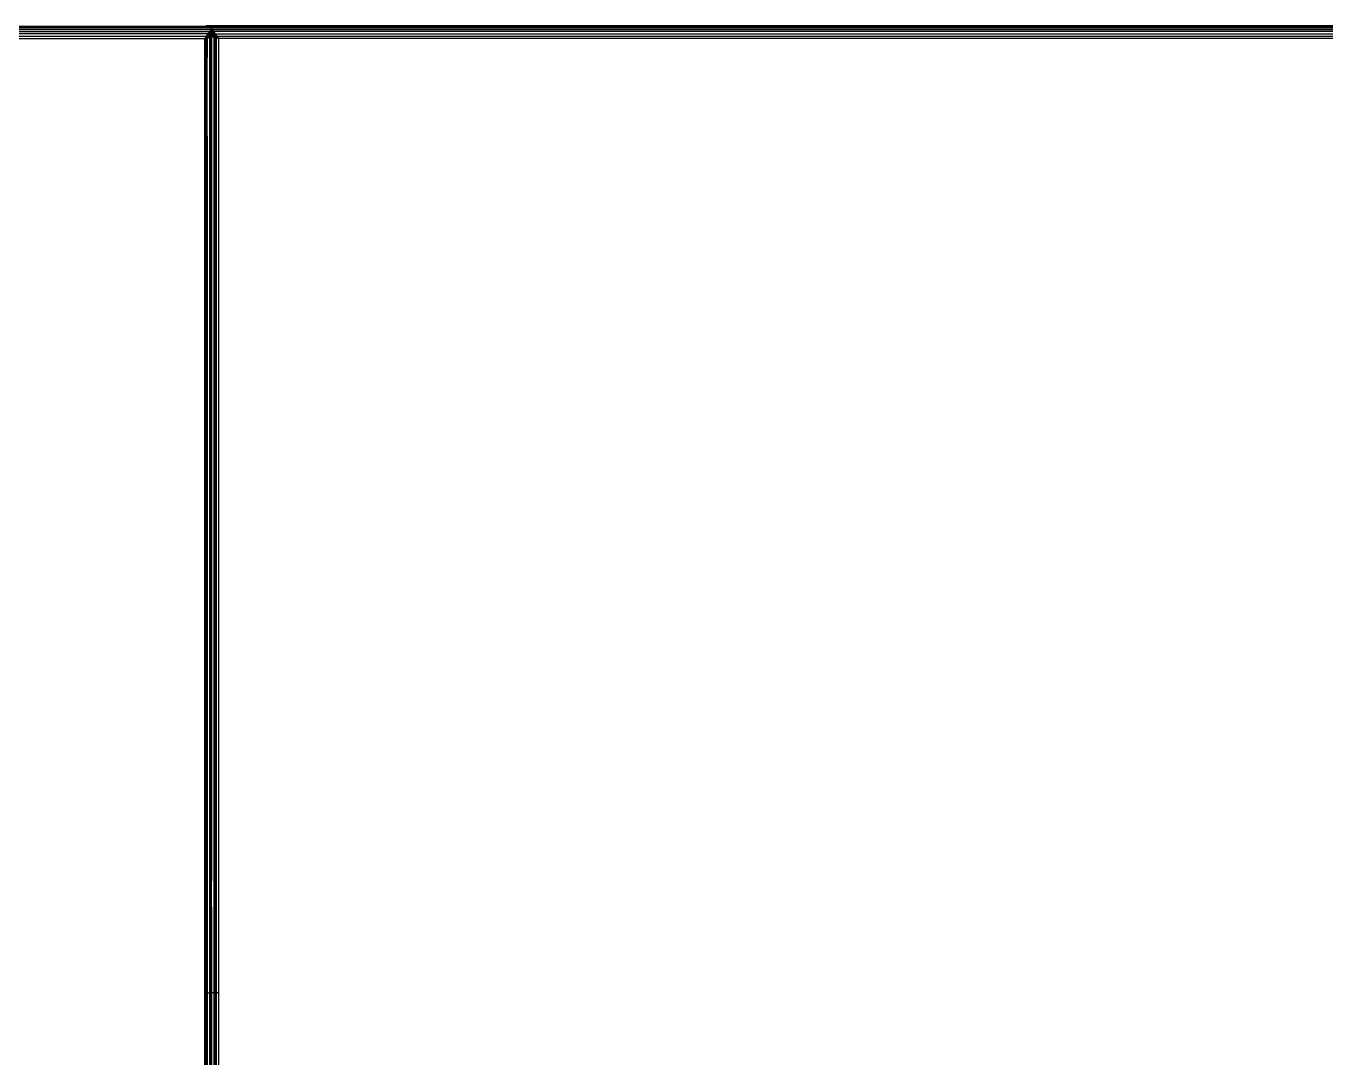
# Model space of a CAD drawing. Header units: inches. Extents: x 13 to 4610, y 7 to 3258.
# Drawn here: x 1132.3 to 1542.5, y 1116.8 to 1442.2 of the extents above; entities that cross this region are included whole.
import ezdxf

# ---------------------------------------------------------------- set-up
doc = ezdxf.new("R2010")
doc.units = ezdxf.units.IN
doc.header["$MEASUREMENT"] = 0

msp = doc.modelspace()

# ---------------------------------------------------------------- linework, layer by layer
for p, q in [((1190.22, 1440.36), (696.97, 1440.36)), ((1190.67, 1441.46), (697.01, 1441.46)), ((1190.72, 1440.97), (697.01, 1440.97)), ((1190.11, 1441.84), (697.03, 1441.83)), ((1189.6, 1442.07), (697.04, 1442.06)), ((980.52, 1442.14), (1189.12, 1442.15)), ((1189.12, 1442.15), (1189.12, 1442.19)), ((1189.45, 1442.14), (1189.12, 1442.19)), ((1684.78, 1442.19), (1189.12, 1442.19)), ((1189.45, 1442.14), (1189.12, 1442.15)), ((1189.62, 1442.11), (1189.45, 1442.14)), ((1189.6, 1442.07), (1189.62, 1442.11)), ((1189.62, 1442.06), (1189.6, 1442.07)), ((1189.62, 1442.11), (1189.62, 1442.06)), ((1684.8, 1442.11), (1189.62, 1442.11)), ((1189.73, 1442.06), (1189.62, 1442.11)), ((1189.73, 1442.06), (1189.62, 1442.06)), ((1190.22, 1440.36), (1189.72, 1439.67)), ((1190.12, 1441.88), (1189.73, 1442.06)), ((1190.11, 1441.84), (1190.12, 1441.88)), ((1190.13, 1441.83), (1190.11, 1441.84)), ((1190.12, 1441.88), (1190.13, 1441.83)), ((1190.12, 1441.88), (1684.81, 1441.88)), ((1190.19, 1441.83), (1190.12, 1441.88)), ((1190.19, 1441.83), (1190.13, 1441.83)), ((1190.62, 1441.51), (1190.19, 1441.83)), ((1190.72, 1440.97), (1190.22, 1440.36)), ((1190.38, 1439.81), (1190.42, 1439.93)), ((1190.42, 1439.93), (1190.43, 1439.99)), ((1190.42, 1439.93), (1190.62, 1439.85)), ((1190.43, 1439.99), (1190.45, 1440.04)), ((1190.43, 1439.99), (1190.59, 1439.99)), ((1190.45, 1440.04), (1190.46, 1440.09)), ((1190.57, 1440.04), (1190.45, 1440.04)), ((1190.59, 1439.99), (1190.45, 1440.04)), ((1190.46, 1440.09), (1190.48, 1440.15)), ((1190.56, 1440.09), (1190.46, 1440.09)), ((1190.48, 1440.15), (1190.49, 1440.19)), ((1190.48, 1440.15), (1190.55, 1440.15)), ((1190.49, 1440.19), (1190.52, 1440.27)), ((1190.49, 1440.19), (1190.54, 1440.19)), ((1190.52, 1440.27), (1190.72, 1440.97)), ((1190.52, 1440.27), (1190.54, 1440.19)), ((1190.54, 1440.19), (1190.76, 1440.19)), ((1190.54, 1440.19), (1190.55, 1440.15)), ((1190.55, 1440.15), (1190.75, 1440.15)), ((1190.55, 1440.15), (1190.56, 1440.09)), ((1190.72, 1440.09), (1190.56, 1440.09)), ((1190.56, 1440.09), (1190.57, 1440.04)), ((1190.57, 1440.04), (1190.59, 1439.99)), ((1190.72, 1440.04), (1190.57, 1440.04)), ((1190.59, 1439.99), (1190.62, 1439.85)), ((1190.68, 1439.99), (1190.59, 1439.99)), ((1684.81, 1441.51), (1190.62, 1441.51)), ((1190.67, 1441.46), (1190.62, 1441.51)), ((1190.62, 1439.85), (1190.68, 1439.99)), ((1190.62, 1439.85), (1190.69, 1439.85)), ((1190.62, 1439.85), (1190.68, 1439.8)), ((1190.95, 1441.19), (1190.67, 1441.46)), ((1190.68, 1439.99), (1190.72, 1440.04)), ((1190.72, 1439.97), (1190.68, 1439.99)), ((1190.69, 1439.85), (1190.68, 1439.8)), ((1190.72, 1439.97), (1190.69, 1439.85)), ((1190.69, 1439.85), (1190.72, 1439.85)), ((1190.95, 1441.19), (1190.72, 1440.97)), ((1191.1, 1440.97), (1190.72, 1440.97)), ((1190.72, 1440.97), (1190.91, 1440.53)), ((1190.72, 1440.09), (1190.75, 1440.15)), ((1190.72, 1440.04), (1190.72, 1440.09)), ((1191.09, 1440.09), (1190.72, 1440.09)), ((1191.12, 1440.03), (1190.72, 1440.04)), ((1190.72, 1440.04), (1190.72, 1439.97)), ((1190.72, 1439.97), (1191.12, 1439.99)), ((1191.04, 1439.88), (1190.72, 1439.97)), ((1190.72, 1439.97), (1190.72, 1439.85)), ((1190.91, 1439.85), (1190.72, 1439.8)), ((1190.72, 1439.85), (1190.91, 1439.85)), ((1190.72, 1439.85), (1190.72, 1439.8)), ((1190.75, 1440.15), (1190.76, 1440.19)), ((1190.75, 1440.15), (1191.07, 1440.15)), ((1190.76, 1440.19), (1190.91, 1440.53)), ((1190.76, 1440.19), (1191.05, 1440.19)), ((1190.91, 1440.53), (1191.1, 1440.97)), ((1190.91, 1440.53), (1191.05, 1440.19)), ((1191.04, 1439.88), (1190.91, 1439.85)), ((1190.91, 1439.85), (1191.12, 1439.85)), ((1191.12, 1441.02), (1190.95, 1441.19)), ((1191.12, 1439.9), (1191.04, 1439.88)), ((1191.12, 1439.85), (1191.04, 1439.88)), ((1191.05, 1440.19), (1191.32, 1440.19)), ((1191.05, 1440.19), (1191.07, 1440.15)), ((1191.07, 1440.15), (1191.31, 1440.15)), ((1191.07, 1440.15), (1191.09, 1440.09)), ((1191.12, 1440.09), (1191.09, 1440.09)), ((1191.1, 1440.97), (1191.12, 1441.02)), ((1191.16, 1440.97), (1191.1, 1440.97)), ((1684.85, 1441.02), (1191.12, 1441.02)), ((1191.16, 1440.97), (1191.12, 1441.02)), ((1191.12, 1441.02), (1191.34, 1440.27)), ((1191.12, 1440.03), (1191.12, 1440.09)), ((1191.12, 1440.09), (1191.29, 1440.09)), ((1191.28, 1440.04), (1191.12, 1440.03)), ((1191.12, 1439.99), (1191.12, 1440.03)), ((1191.12, 1439.9), (1191.12, 1439.99)), ((1191.12, 1439.99), (1191.15, 1439.91)), ((1191.12, 1439.99), (1191.27, 1439.99)), ((1191.15, 1439.91), (1191.12, 1439.9)), ((1191.16, 1439.85), (1191.12, 1439.9)), ((1191.12, 1439.85), (1191.12, 1439.9)), ((1191.12, 1439.85), (1191.16, 1439.85)), ((1191.16, 1439.85), (1191.12, 1439.8)), ((1191.12, 1439.8), (1191.12, 1439.85)), ((1191.25, 1439.93), (1191.15, 1439.91)), ((1191.15, 1439.91), (1191.16, 1439.85)), ((1191.15, 1439.8), (1191.16, 1439.85)), ((1191.43, 1440.64), (1191.16, 1440.97)), ((1191.19, 1439.79), (1191.16, 1439.85)), ((1191.16, 1439.85), (1191.22, 1439.8)), ((1191.16, 1439.85), (1191.23, 1439.85)), ((1191.22, 1439.8), (1191.23, 1439.85)), ((1191.22, 1439.8), (1191.36, 1439.85)), ((1191.23, 1439.85), (1191.25, 1439.93)), ((1191.23, 1439.85), (1191.36, 1439.85)), ((1191.25, 1439.93), (1191.27, 1439.99)), ((1191.42, 1439.99), (1191.25, 1439.93)), ((1191.27, 1439.99), (1191.28, 1440.04)), ((1191.27, 1439.99), (1191.42, 1439.99)), ((1191.28, 1440.04), (1191.29, 1440.09)), ((1191.41, 1440.04), (1191.28, 1440.04)), ((1191.29, 1440.09), (1191.31, 1440.15)), ((1191.29, 1440.09), (1191.39, 1440.1)), ((1191.31, 1440.15), (1191.32, 1440.19)), ((1191.31, 1440.15), (1191.37, 1440.15)), ((1191.32, 1440.19), (1191.34, 1440.27)), ((1191.32, 1440.19), (1191.36, 1440.19)), ((1191.34, 1440.27), (1191.43, 1440.64)), ((1191.34, 1440.27), (1191.36, 1440.19)), ((1191.36, 1440.19), (1191.78, 1440.19)), ((1191.36, 1440.19), (1191.37, 1440.15)), ((1191.36, 1439.85), (1191.45, 1439.89)), ((1191.36, 1439.85), (1191.46, 1439.85)), ((1191.37, 1440.15), (1191.81, 1440.15)), ((1191.37, 1440.15), (1191.39, 1440.1)), ((1191.39, 1440.1), (1191.85, 1440.1)), ((1191.39, 1440.1), (1191.41, 1440.04)), ((1191.72, 1440.04), (1191.41, 1440.04)), ((1191.41, 1440.04), (1191.42, 1439.99)), ((1191.42, 1439.99), (1191.49, 1439.99)), ((1191.42, 1439.99), (1191.45, 1439.89)), ((1191.62, 1440.41), (1191.43, 1440.64)), ((1191.45, 1439.89), (1191.72, 1439.99)), ((1191.45, 1439.89), (1191.46, 1439.85)), ((1191.46, 1439.85), (1192.02, 1439.85)), ((1191.46, 1439.85), (1191.47, 1439.8)), ((1191.72, 1440.04), (1191.49, 1439.99)), ((1191.49, 1439.99), (1191.72, 1439.99)), ((1684.87, 1440.41), (1191.62, 1440.41)), ((1191.78, 1440.19), (1191.62, 1440.41)), ((1191.81, 1440.01), (1191.72, 1440.04)), ((1191.72, 1439.99), (1191.81, 1440.01)), ((1191.93, 1439.98), (1191.72, 1439.99)), ((1191.81, 1440.15), (1191.78, 1440.19)), ((1191.85, 1440.1), (1191.81, 1440.15)), ((1191.81, 1440.01), (1191.89, 1440.04)), ((1191.81, 1440.01), (1191.93, 1439.98)), ((1191.89, 1440.04), (1191.85, 1440.1)), ((1191.93, 1439.98), (1191.89, 1440.04)), ((1192.02, 1439.85), (1191.93, 1439.98)), ((1192.06, 1439.8), (1192.02, 1439.85)), ((1188.72, 1438.14), (696.92, 1438.14)), ((1189.22, 1438.92), (696.94, 1438.92)), ((1189.72, 1439.67), (696.95, 1439.67)), ((1188.72, 1438.14), (1188.97, 1438.53)), ((1188.72, 1438.14), (1189.12, 1438.45)), ((1188.72, 1438.14), (1189.11, 1438.38)), ((1188.72, 1438.14), (1189.12, 1438.26)), ((1188.72, 1438.14), (1189.12, 1438.14)), ((1188.72, 1432.14), (1188.72, 1438.14)), ((1188.97, 1438.53), (1189.12, 1438.76)), ((1189.12, 1438.53), (1188.97, 1438.53)), ((1189.12, 1438.45), (1189.11, 1438.38)), ((1189.2, 1438.43), (1189.11, 1438.38)), ((1189.11, 1438.38), (1189.2, 1438.38)), ((1189.11, 1438.38), (1189.12, 1438.26)), ((1189.12, 1438.76), (1189.2, 1438.88)), ((1189.12, 1438.76), (1189.12, 1438.53)), ((1189.2, 1438.51), (1189.12, 1438.53)), ((1189.12, 1438.53), (1189.12, 1438.45)), ((1189.12, 1438.45), (1189.2, 1438.51)), ((1189.12, 1438.26), (1189.2, 1438.28)), ((1189.12, 1438.26), (1189.12, 1438.19)), ((1189.12, 1438.19), (1189.2, 1438.19)), ((1189.12, 1438.19), (1189.12, 1438.14)), ((1189.12, 1438.14), (1189.2, 1438.14)), ((1189.12, 1438.14), (1189.12, 1438.09)), ((1189.12, 1438.09), (1189.2, 1438.09)), ((1189.12, 1438.09), (1189.12, 1432.14)), ((1189.22, 1438.92), (1189.2, 1438.88)), ((1189.2, 1438.88), (1189.38, 1438.9)), ((1189.2, 1438.88), (1189.22, 1438.53)), ((1189.42, 1438.57), (1189.2, 1438.43)), ((1189.2, 1438.51), (1189.22, 1438.53)), ((1189.2, 1438.51), (1189.2, 1438.43)), ((1189.2, 1438.38), (1189.42, 1438.44)), ((1189.2, 1438.43), (1189.2, 1438.38)), ((1189.2, 1438.38), (1189.42, 1438.38)), ((1189.2, 1438.28), (1189.42, 1438.38)), ((1189.2, 1438.38), (1189.2, 1438.28)), ((1189.2, 1438.28), (1189.2, 1438.19)), ((1189.2, 1438.19), (1189.2, 1438.14)), ((1189.2, 1438.14), (1189.2, 1438.09)), ((1189.2, 1438.09), (1189.2, 1432.14)), ((1189.42, 1439.22), (1189.22, 1438.92)), ((1189.22, 1438.53), (1189.38, 1438.9)), ((1189.22, 1438.53), (1189.42, 1438.68)), ((1189.38, 1438.9), (1189.42, 1438.99)), ((1189.44, 1439.25), (1189.42, 1439.22)), ((1189.42, 1438.99), (1189.54, 1439.25)), ((1189.42, 1439.22), (1189.42, 1438.99)), ((1189.42, 1438.68), (1189.72, 1438.9)), ((1189.42, 1438.68), (1189.42, 1438.57)), ((1189.49, 1438.61), (1189.42, 1438.57)), ((1189.42, 1438.57), (1189.42, 1438.44)), ((1189.42, 1438.44), (1189.49, 1438.45)), ((1189.42, 1438.38), (1189.5, 1438.38)), ((1189.42, 1438.38), (1189.42, 1438.19)), ((1189.42, 1438.19), (1189.5, 1438.19)), ((1189.42, 1438.19), (1189.42, 1438.14)), ((1189.42, 1438.14), (1189.5, 1438.14)), ((1189.42, 1438.14), (1189.42, 1438.09)), ((1189.42, 1438.09), (1189.5, 1438.09)), ((1189.42, 1438.09), (1189.42, 1432.14)), ((1189.61, 1439.5), (1189.44, 1439.25)), ((1189.44, 1439.25), (1189.54, 1439.25)), ((1189.79, 1438.82), (1189.49, 1438.61)), ((1189.49, 1438.61), (1189.79, 1438.65)), ((1189.49, 1438.61), (1189.49, 1438.45)), ((1189.79, 1438.61), (1189.49, 1438.61)), ((1189.49, 1438.45), (1189.79, 1438.52)), ((1189.5, 1438.38), (1190.25, 1438.61)), ((1189.5, 1438.38), (1189.5, 1438.19)), ((1189.5, 1438.19), (1189.5, 1438.14)), ((1189.5, 1438.14), (1189.5, 1438.09)), ((1189.5, 1438.09), (1189.5, 1432.14)), ((1189.54, 1439.25), (1189.64, 1439.48)), ((1189.64, 1439.55), (1189.61, 1439.5)), ((1189.61, 1439.5), (1189.64, 1439.48)), ((1189.64, 1439.55), (1189.67, 1439.55)), ((1189.64, 1439.48), (1189.64, 1439.55)), ((1189.72, 1439.67), (1189.67, 1439.55)), ((1189.72, 1439.67), (1190.15, 1439.31)), ((1189.72, 1438.9), (1189.79, 1438.95)), ((1189.72, 1438.9), (1189.79, 1438.9)), ((1189.79, 1438.95), (1190.15, 1439.2)), ((1189.79, 1439.13), (1189.79, 1438.95)), ((1189.96, 1438.95), (1189.79, 1438.95)), ((1189.79, 1438.95), (1189.79, 1438.9)), ((1189.79, 1438.9), (1189.9, 1438.9)), ((1189.79, 1438.9), (1189.79, 1438.82)), ((1189.83, 1438.85), (1189.79, 1438.82)), ((1189.79, 1438.82), (1189.79, 1438.65)), ((1189.79, 1438.65), (1189.83, 1438.67)), ((1189.79, 1438.61), (1189.79, 1438.52)), ((1189.83, 1438.61), (1189.79, 1438.61)), ((1189.79, 1438.52), (1189.83, 1438.53)), ((1189.9, 1438.9), (1189.83, 1438.85)), ((1189.83, 1438.85), (1190.13, 1438.89)), ((1189.83, 1438.85), (1189.83, 1438.67)), ((1189.83, 1438.85), (1190.13, 1438.85)), ((1189.83, 1438.67), (1190.13, 1438.72)), ((1189.83, 1438.61), (1189.83, 1438.53)), ((1190.25, 1438.61), (1189.83, 1438.61)), ((1189.83, 1438.53), (1190.25, 1438.61)), ((1189.96, 1438.95), (1189.9, 1438.9)), ((1189.9, 1438.9), (1190.13, 1438.89)), ((1189.93, 1439.31), (1190.15, 1439.2)), ((1190.13, 1439.09), (1189.96, 1438.95)), ((1190.13, 1438.95), (1189.96, 1438.95)), ((1190.04, 1439.33), (1190.15, 1439.31)), ((1190.22, 1439.17), (1190.13, 1439.09)), ((1190.13, 1439.09), (1190.29, 1439.11)), ((1190.13, 1438.95), (1190.13, 1439.09)), ((1190.13, 1438.89), (1190.13, 1438.95)), ((1190.29, 1438.95), (1190.13, 1438.95)), ((1190.13, 1438.89), (1190.29, 1438.91)), ((1190.13, 1438.72), (1190.13, 1438.85)), ((1190.13, 1438.85), (1190.29, 1438.85)), ((1190.13, 1438.72), (1190.29, 1438.72)), ((1190.15, 1439.31), (1190.22, 1439.25)), ((1190.15, 1439.31), (1190.23, 1439.29)), ((1190.15, 1439.2), (1190.22, 1439.25)), ((1190.15, 1439.2), (1190.22, 1439.17)), ((1190.25, 1439.36), (1190.22, 1439.37)), ((1190.22, 1439.25), (1190.23, 1439.29)), ((1190.22, 1439.25), (1190.27, 1439.28)), ((1190.33, 1439.27), (1190.22, 1439.17)), ((1190.22, 1439.17), (1190.29, 1439.14)), ((1190.23, 1439.29), (1190.25, 1439.36)), ((1190.23, 1439.29), (1190.27, 1439.28)), ((1190.25, 1439.36), (1190.31, 1439.55)), ((1190.36, 1439.33), (1190.25, 1439.36)), ((1190.25, 1438.61), (1190.29, 1438.63)), ((1190.25, 1438.61), (1190.25, 1438.19)), ((1190.25, 1438.19), (1190.29, 1438.19)), ((1190.25, 1438.19), (1190.25, 1438.14)), ((1190.25, 1438.14), (1190.29, 1438.14)), ((1190.25, 1438.14), (1190.25, 1438.09)), ((1190.25, 1438.09), (1190.29, 1438.09)), ((1190.25, 1438.09), (1190.25, 1432.14)), ((1190.27, 1439.28), (1190.36, 1439.33)), ((1190.27, 1439.28), (1190.33, 1439.27)), ((1190.29, 1439.14), (1190.35, 1439.11)), ((1190.29, 1439.11), (1190.29, 1439.14)), ((1190.29, 1438.95), (1190.29, 1439.11)), ((1190.29, 1439.11), (1190.35, 1439.11)), ((1190.29, 1438.91), (1190.29, 1438.95)), ((1190.38, 1438.95), (1190.29, 1438.95)), ((1190.29, 1438.91), (1190.38, 1438.93)), ((1190.29, 1438.85), (1190.29, 1438.91)), ((1190.29, 1438.75), (1190.29, 1438.85)), ((1190.29, 1438.85), (1190.38, 1438.85)), ((1190.29, 1438.75), (1190.38, 1438.76)), ((1190.29, 1438.72), (1190.29, 1438.75)), ((1190.29, 1438.63), (1190.38, 1438.66)), ((1190.29, 1438.19), (1190.29, 1438.63)), ((1190.29, 1438.19), (1190.38, 1438.19)), ((1190.29, 1438.14), (1190.29, 1438.19)), ((1190.29, 1438.14), (1190.38, 1438.14)), ((1190.29, 1438.09), (1190.29, 1438.14)), ((1190.29, 1438.09), (1190.38, 1438.09)), ((1190.29, 1432.14), (1190.29, 1438.09)), ((1190.31, 1439.55), (1190.32, 1439.6)), ((1190.31, 1439.55), (1190.57, 1439.56)), ((1190.32, 1439.6), (1190.34, 1439.65)), ((1190.57, 1439.6), (1190.32, 1439.6)), ((1190.36, 1439.33), (1190.33, 1439.27)), ((1190.33, 1439.27), (1190.38, 1439.26)), ((1190.34, 1439.65), (1190.35, 1439.69)), ((1190.34, 1439.65), (1190.53, 1439.65)), ((1190.35, 1439.69), (1190.36, 1439.72)), ((1190.35, 1439.69), (1190.53, 1439.65)), ((1190.35, 1439.11), (1190.42, 1439.09)), ((1190.35, 1439.11), (1190.38, 1439.1)), ((1190.36, 1439.72), (1190.38, 1439.81)), ((1190.36, 1439.72), (1190.46, 1439.72)), ((1190.38, 1439.33), (1190.36, 1439.33)), ((1190.38, 1439.81), (1190.68, 1439.8)), ((1190.46, 1439.72), (1190.38, 1439.81)), ((1190.42, 1439.37), (1190.38, 1439.33)), ((1190.57, 1439.33), (1190.38, 1439.33)), ((1190.38, 1439.33), (1190.38, 1439.26)), ((1190.58, 1439.27), (1190.38, 1439.33)), ((1190.38, 1439.26), (1190.38, 1439.1)), ((1190.38, 1439.26), (1190.58, 1439.22)), ((1190.38, 1439.1), (1190.38, 1438.95)), ((1190.38, 1439.1), (1190.42, 1439.09)), ((1190.38, 1438.95), (1190.38, 1438.93)), ((1190.58, 1438.95), (1190.38, 1438.95)), ((1190.38, 1438.93), (1190.58, 1438.95)), ((1190.38, 1438.85), (1190.38, 1438.76)), ((1190.38, 1438.85), (1190.57, 1438.85)), ((1190.38, 1438.76), (1190.57, 1438.79)), ((1190.38, 1438.66), (1190.57, 1438.72)), ((1190.38, 1438.66), (1190.38, 1438.19)), ((1190.38, 1438.19), (1190.57, 1438.19)), ((1190.38, 1438.19), (1190.38, 1438.14)), ((1190.38, 1438.14), (1190.57, 1438.14)), ((1190.38, 1438.14), (1190.38, 1438.09)), ((1190.38, 1438.09), (1190.57, 1438.09)), ((1190.38, 1438.09), (1190.38, 1432.14)), ((1190.57, 1439.56), (1190.42, 1439.37)), ((1190.42, 1439.37), (1190.57, 1439.46)), ((1190.42, 1439.09), (1190.58, 1439.03)), ((1190.42, 1439.09), (1190.58, 1439.09)), ((1190.46, 1439.72), (1190.64, 1439.72)), ((1190.53, 1439.65), (1190.46, 1439.72)), ((1190.57, 1439.6), (1190.53, 1439.65)), ((1190.53, 1439.65), (1190.61, 1439.65)), ((1190.61, 1439.65), (1190.57, 1439.6)), ((1190.57, 1439.6), (1190.57, 1439.56)), ((1190.68, 1439.6), (1190.57, 1439.6)), ((1190.62, 1439.55), (1190.57, 1439.6)), ((1190.57, 1439.56), (1190.62, 1439.55)), ((1190.57, 1439.56), (1190.57, 1439.46)), ((1190.57, 1439.46), (1190.65, 1439.51)), ((1190.57, 1439.46), (1190.57, 1439.33)), ((1190.57, 1439.33), (1190.68, 1439.36)), ((1190.68, 1439.33), (1190.57, 1439.33)), ((1190.57, 1439.33), (1190.58, 1439.27)), ((1190.57, 1438.85), (1190.57, 1438.79)), ((1190.57, 1438.85), (1190.68, 1438.85)), ((1190.57, 1438.79), (1190.68, 1438.81)), ((1190.57, 1438.72), (1190.68, 1438.76)), ((1190.57, 1438.72), (1190.57, 1438.19)), ((1190.57, 1438.19), (1190.68, 1438.19)), ((1190.57, 1438.19), (1190.57, 1438.14)), ((1190.57, 1438.14), (1190.68, 1438.14)), ((1190.57, 1438.14), (1190.57, 1438.09)), ((1190.57, 1438.09), (1190.68, 1438.09)), ((1190.57, 1438.09), (1190.57, 1432.14)), ((1190.58, 1439.27), (1190.58, 1439.22)), ((1190.68, 1439.23), (1190.58, 1439.27)), ((1190.58, 1439.22), (1190.68, 1439.2)), ((1190.58, 1439.22), (1190.58, 1439.09)), ((1190.58, 1439.09), (1190.58, 1439.03)), ((1190.58, 1439.09), (1190.68, 1439.09)), ((1190.58, 1439.03), (1190.58, 1438.95)), ((1190.58, 1439.03), (1190.68, 1438.97)), ((1190.58, 1438.95), (1190.68, 1438.97)), ((1190.61, 1439.65), (1190.64, 1439.72)), ((1190.61, 1439.65), (1190.68, 1439.65)), ((1190.62, 1439.55), (1190.68, 1439.56)), ((1190.62, 1439.55), (1190.68, 1439.53)), ((1190.65, 1439.51), (1190.62, 1439.55)), ((1190.68, 1439.8), (1190.64, 1439.72)), ((1190.64, 1439.72), (1190.68, 1439.72)), ((1190.65, 1439.51), (1190.68, 1439.53)), ((1190.68, 1439.48), (1190.65, 1439.51)), ((1190.72, 1439.8), (1190.68, 1439.8)), ((1190.68, 1439.8), (1190.68, 1439.72)), ((1190.68, 1439.72), (1190.72, 1439.72)), ((1190.68, 1439.65), (1190.68, 1439.72)), ((1190.68, 1439.65), (1190.68, 1439.6)), ((1190.68, 1439.65), (1190.72, 1439.65)), ((1190.72, 1439.6), (1190.68, 1439.6)), ((1190.68, 1439.6), (1190.68, 1439.53)), ((1190.68, 1439.56), (1190.72, 1439.55)), ((1190.68, 1439.53), (1190.72, 1439.55)), ((1190.68, 1439.53), (1190.68, 1439.48)), ((1190.68, 1439.48), (1190.68, 1439.36)), ((1190.72, 1439.44), (1190.68, 1439.48)), ((1190.68, 1439.36), (1190.72, 1439.36)), ((1190.68, 1439.33), (1190.68, 1439.23)), ((1190.72, 1439.33), (1190.68, 1439.33)), ((1190.68, 1439.23), (1190.68, 1439.2)), ((1190.72, 1439.22), (1190.68, 1439.23)), ((1190.68, 1439.2), (1190.72, 1439.19)), ((1190.68, 1439.2), (1190.68, 1439.09)), ((1190.68, 1439.09), (1190.68, 1438.97)), ((1190.68, 1439.09), (1190.72, 1439.09)), ((1190.68, 1438.97), (1190.72, 1438.97)), ((1190.68, 1438.85), (1190.68, 1438.81)), ((1190.68, 1438.85), (1190.72, 1438.85)), ((1190.68, 1438.81), (1190.72, 1438.81)), ((1190.68, 1438.76), (1190.72, 1438.77)), ((1190.68, 1438.76), (1190.68, 1438.19)), ((1190.68, 1438.19), (1190.72, 1438.19)), ((1190.68, 1438.19), (1190.68, 1438.14)), ((1190.68, 1438.14), (1190.72, 1438.14)), ((1190.68, 1438.14), (1190.68, 1438.09)), ((1190.68, 1438.09), (1190.72, 1438.09)), ((1190.68, 1438.09), (1190.68, 1432.14)), ((1191.12, 1439.8), (1190.72, 1439.8)), ((1190.72, 1439.8), (1190.89, 1439.72)), ((1190.72, 1439.8), (1190.72, 1439.72)), ((1190.72, 1439.72), (1190.89, 1439.72)), ((1190.72, 1439.65), (1190.72, 1439.72)), ((1190.72, 1439.65), (1190.72, 1439.6)), ((1190.72, 1439.65), (1190.92, 1439.65)), ((1190.72, 1439.6), (1190.72, 1439.55)), ((1190.79, 1439.58), (1190.72, 1439.6)), ((1190.72, 1439.55), (1190.79, 1439.58)), ((1190.72, 1439.55), (1191.09, 1439.56)), ((1190.72, 1439.55), (1190.72, 1439.44)), ((1190.72, 1439.44), (1190.72, 1439.36)), ((1190.78, 1439.37), (1190.72, 1439.44)), ((1190.72, 1439.36), (1190.78, 1439.37)), ((1190.72, 1439.33), (1190.72, 1439.22)), ((1190.83, 1439.33), (1190.72, 1439.33)), ((1190.72, 1439.22), (1190.72, 1439.19)), ((1190.82, 1439.17), (1190.72, 1439.22)), ((1190.72, 1439.19), (1190.82, 1439.17)), ((1190.72, 1439.19), (1190.72, 1439.09)), ((1190.72, 1439.09), (1191, 1439.14)), ((1190.72, 1439.09), (1190.72, 1438.97)), ((1190.98, 1439.09), (1190.72, 1439.09)), ((1190.72, 1438.97), (1190.94, 1439)), ((1190.72, 1438.97), (1190.9, 1438.9)), ((1190.72, 1438.85), (1190.72, 1438.81)), ((1190.72, 1438.85), (1190.9, 1438.85)), ((1190.72, 1438.77), (1190.9, 1438.85)), ((1190.72, 1438.81), (1190.9, 1438.85)), ((1190.72, 1438.77), (1190.72, 1438.19)), ((1190.72, 1438.19), (1190.72, 1438.14)), ((1190.72, 1438.19), (1190.9, 1438.19)), ((1190.72, 1438.14), (1190.72, 1438.09)), ((1190.72, 1438.14), (1190.9, 1438.14)), ((1190.72, 1438.09), (1190.72, 1438.04)), ((1190.72, 1438.09), (1190.9, 1438.09)), ((1190.72, 1438.04), (1190.9, 1438.04)), ((1190.72, 1432.14), (1190.72, 1438.04)), ((1190.78, 1439.37), (1191.06, 1439.4)), ((1190.83, 1439.33), (1190.78, 1439.37)), ((1190.79, 1439.58), (1190.82, 1439.6)), ((1190.82, 1439.6), (1190.92, 1439.65)), ((1190.97, 1439.6), (1190.82, 1439.6)), ((1190.87, 1439.18), (1190.82, 1439.17)), ((1191.04, 1439.33), (1190.83, 1439.33)), ((1191, 1439.14), (1190.83, 1439.33)), ((1191, 1439.14), (1190.87, 1439.18)), ((1190.89, 1439.72), (1191.06, 1439.72)), ((1190.97, 1439.68), (1190.89, 1439.72)), ((1190.9, 1438.9), (1190.94, 1439)), ((1190.9, 1438.9), (1190.99, 1438.87)), ((1190.9, 1438.9), (1190.9, 1438.85)), ((1190.9, 1438.85), (1190.9, 1438.19)), ((1190.9, 1438.19), (1190.9, 1438.14)), ((1190.9, 1438.14), (1190.9, 1438.09)), ((1190.9, 1438.09), (1190.9, 1438.04)), ((1190.9, 1438.04), (1190.9, 1432.14)), ((1190.92, 1439.65), (1190.97, 1439.68)), ((1190.94, 1439), (1190.98, 1439.09)), ((1190.94, 1439), (1191.12, 1439.03)), ((1190.97, 1439.68), (1191.06, 1439.72)), ((1190.97, 1439.68), (1191.02, 1439.65)), ((1191.09, 1439.62), (1190.97, 1439.6)), ((1190.98, 1439.09), (1191, 1439.14)), ((1191.12, 1439.11), (1190.98, 1439.09)), ((1190.99, 1438.87), (1191.12, 1438.92)), ((1190.99, 1438.87), (1191.59, 1438.66)), ((1191.12, 1438.85), (1190.99, 1438.87)), ((1191.12, 1439.2), (1191, 1439.14)), ((1191, 1439.14), (1191.01, 1439.2)), ((1191, 1439.14), (1191.12, 1439.11)), ((1191.01, 1439.2), (1191.12, 1439.33)), ((1191.04, 1439.33), (1191.01, 1439.2)), ((1191.02, 1439.65), (1191.12, 1439.65)), ((1191.02, 1439.65), (1191.09, 1439.62)), ((1191.06, 1439.4), (1191.04, 1439.33)), ((1191.12, 1439.33), (1191.04, 1439.33)), ((1191.06, 1439.72), (1191.12, 1439.75)), ((1191.06, 1439.72), (1191.12, 1439.72)), ((1191.09, 1439.56), (1191.06, 1439.4)), ((1191.06, 1439.4), (1191.12, 1439.41)), ((1191.12, 1439.65), (1191.09, 1439.62)), ((1191.09, 1439.62), (1191.12, 1439.6)), ((1191.09, 1439.62), (1191.09, 1439.56)), ((1191.09, 1439.56), (1191.12, 1439.56)), ((1191.15, 1439.8), (1191.12, 1439.8)), ((1191.12, 1439.75), (1191.12, 1439.8)), ((1191.12, 1439.75), (1191.16, 1439.77)), ((1191.12, 1439.72), (1191.12, 1439.75)), ((1191.12, 1439.72), (1191.16, 1439.72)), ((1191.12, 1439.65), (1191.12, 1439.72)), ((1191.12, 1439.65), (1191.16, 1439.66)), ((1191.12, 1439.6), (1191.12, 1439.65)), ((1191.12, 1439.56), (1191.12, 1439.6)), ((1191.12, 1439.6), (1191.16, 1439.6)), ((1191.12, 1439.6), (1191.16, 1439.56)), ((1191.12, 1439.41), (1191.12, 1439.56)), ((1191.12, 1439.56), (1191.16, 1439.56)), ((1191.12, 1439.33), (1191.16, 1439.42)), ((1191.12, 1439.41), (1191.16, 1439.42)), ((1191.12, 1439.2), (1191.12, 1439.33)), ((1191.16, 1439.33), (1191.12, 1439.33)), ((1191.16, 1439.22), (1191.12, 1439.2)), ((1191.12, 1439.11), (1191.12, 1439.2)), ((1191.12, 1439.03), (1191.12, 1439.11)), ((1191.12, 1439.11), (1191.16, 1439.1)), ((1191.12, 1439.03), (1191.16, 1439.03)), ((1191.12, 1438.92), (1191.16, 1438.93)), ((1191.12, 1438.85), (1191.12, 1438.92)), ((1191.12, 1438.92), (1191.16, 1438.9)), ((1191.16, 1438.84), (1191.12, 1438.85)), ((1191.15, 1439.8), (1191.22, 1439.8)), ((1191.16, 1439.77), (1191.15, 1439.8)), ((1191.16, 1439.77), (1191.19, 1439.79)), ((1191.16, 1439.72), (1191.16, 1439.77)), ((1191.16, 1439.72), (1191.22, 1439.72)), ((1191.16, 1439.66), (1191.16, 1439.72)), ((1191.16, 1439.6), (1191.16, 1439.66)), ((1191.16, 1439.66), (1191.25, 1439.66)), ((1191.16, 1439.6), (1191.27, 1439.61)), ((1191.16, 1439.56), (1191.16, 1439.6)), ((1191.16, 1439.42), (1191.16, 1439.56)), ((1191.16, 1439.56), (1191.2, 1439.55)), ((1191.16, 1439.42), (1191.23, 1439.54)), ((1191.16, 1439.42), (1191.27, 1439.43)), ((1191.16, 1439.22), (1191.16, 1439.33)), ((1191.27, 1439.33), (1191.16, 1439.33)), ((1191.27, 1439.28), (1191.16, 1439.22)), ((1191.16, 1439.22), (1191.27, 1439.23)), ((1191.16, 1439.1), (1191.16, 1439.22)), ((1191.16, 1439.03), (1191.16, 1439.1)), ((1191.16, 1439.1), (1191.22, 1439.09)), ((1191.16, 1439.03), (1191.27, 1439.05)), ((1191.27, 1438.98), (1191.16, 1438.93)), ((1191.16, 1438.9), (1191.16, 1438.93)), ((1191.16, 1438.84), (1191.16, 1438.9)), ((1191.16, 1438.9), (1191.27, 1438.9)), ((1191.27, 1438.82), (1191.16, 1438.84)), ((1191.19, 1439.79), (1191.22, 1439.8)), ((1191.22, 1439.72), (1191.19, 1439.79)), ((1191.2, 1439.55), (1191.23, 1439.54)), ((1191.47, 1439.8), (1191.22, 1439.8)), ((1191.22, 1439.72), (1191.5, 1439.72)), ((1191.25, 1439.66), (1191.22, 1439.72)), ((1191.22, 1439.09), (1191.27, 1439.05)), ((1191.27, 1439.09), (1191.22, 1439.09)), ((1191.23, 1439.54), (1191.27, 1439.61)), ((1191.23, 1439.54), (1191.27, 1439.55)), ((1191.23, 1439.54), (1191.27, 1439.51)), ((1191.27, 1439.61), (1191.25, 1439.66)), ((1191.25, 1439.66), (1191.52, 1439.66)), ((1191.27, 1439.61), (1191.52, 1439.66)), ((1191.32, 1439.55), (1191.27, 1439.61)), ((1191.27, 1439.61), (1191.53, 1439.6)), ((1191.27, 1439.55), (1191.27, 1439.61)), ((1191.27, 1439.51), (1191.27, 1439.55)), ((1191.27, 1439.55), (1191.32, 1439.55)), ((1191.27, 1439.43), (1191.27, 1439.51)), ((1191.27, 1439.51), (1191.4, 1439.44)), ((1191.27, 1439.43), (1191.4, 1439.44)), ((1191.36, 1439.33), (1191.27, 1439.28)), ((1191.27, 1439.28), (1191.27, 1439.33)), ((1191.36, 1439.33), (1191.27, 1439.33)), ((1191.27, 1439.23), (1191.27, 1439.28)), ((1191.27, 1439.23), (1191.46, 1439.25)), ((1191.27, 1439.09), (1191.27, 1439.23)), ((1191.27, 1439.05), (1191.27, 1439.09)), ((1191.46, 1439.09), (1191.27, 1439.09)), ((1191.27, 1439.05), (1191.34, 1439.06)), ((1191.27, 1438.98), (1191.42, 1439.04)), ((1191.27, 1438.9), (1191.27, 1438.98)), ((1191.46, 1438.95), (1191.27, 1438.98)), ((1191.27, 1438.82), (1191.27, 1438.9)), ((1191.27, 1438.9), (1191.46, 1438.9)), ((1191.46, 1438.78), (1191.27, 1438.82)), ((1191.4, 1439.44), (1191.32, 1439.55)), ((1191.32, 1439.55), (1191.55, 1439.55)), ((1191.34, 1439.06), (1191.46, 1439.09)), ((1191.46, 1439.33), (1191.36, 1439.33)), ((1191.4, 1439.44), (1191.57, 1439.46)), ((1191.4, 1439.44), (1191.48, 1439.38)), ((1191.42, 1439.04), (1191.46, 1439.03)), ((1191.46, 1439.25), (1191.46, 1439.33)), ((1191.51, 1439.33), (1191.46, 1439.33)), ((1191.46, 1439.25), (1191.57, 1439.27)), ((1191.46, 1439.09), (1191.46, 1439.25)), ((1191.46, 1439.03), (1191.46, 1439.09)), ((1191.46, 1439.03), (1191.55, 1439.09)), ((1191.46, 1439.09), (1191.55, 1439.09)), ((1191.46, 1439.03), (1191.55, 1439.01)), ((1191.46, 1438.95), (1191.46, 1439.03)), ((1191.46, 1438.9), (1191.46, 1438.95)), ((1191.55, 1438.95), (1191.46, 1438.95)), ((1191.46, 1438.78), (1191.46, 1438.9)), ((1191.46, 1438.9), (1191.55, 1438.9)), ((1191.55, 1438.76), (1191.46, 1438.78)), ((1192.06, 1439.8), (1191.47, 1439.8)), ((1191.47, 1439.8), (1191.5, 1439.72)), ((1191.5, 1439.72), (1192.12, 1439.72)), ((1191.52, 1439.66), (1191.5, 1439.72)), ((1191.57, 1439.27), (1191.51, 1439.33)), ((1191.58, 1439.33), (1191.51, 1439.33)), ((1191.52, 1439.66), (1192.12, 1439.72)), ((1191.52, 1439.66), (1191.53, 1439.6)), ((1191.52, 1439.66), (1192.05, 1439.66)), ((1191.53, 1439.6), (1191.55, 1439.55)), ((1191.53, 1439.6), (1191.98, 1439.6)), ((1191.55, 1439.55), (1191.57, 1439.46)), ((1191.55, 1439.55), (1191.91, 1439.55)), ((1191.55, 1439.09), (1191.71, 1439.14)), ((1191.55, 1439.09), (1191.55, 1439.01)), ((1191.55, 1439.01), (1191.71, 1438.97)), ((1191.55, 1439.01), (1191.55, 1438.95)), ((1191.71, 1438.97), (1191.55, 1438.95)), ((1191.55, 1438.95), (1191.55, 1438.9)), ((1191.55, 1438.9), (1191.55, 1438.76)), ((1191.55, 1438.9), (1191.71, 1438.9)), ((1191.71, 1438.72), (1191.55, 1438.76)), ((1191.57, 1439.46), (1191.85, 1439.5)), ((1191.57, 1439.46), (1191.6, 1439.37)), ((1191.57, 1439.27), (1191.65, 1439.28)), ((1191.71, 1439.14), (1191.57, 1439.27)), ((1191.58, 1439.33), (1191.62, 1439.3)), ((1191.59, 1438.66), (1191.71, 1438.63)), ((1191.59, 1438.66), (1191.59, 1438.19)), ((1191.59, 1438.19), (1191.71, 1438.19)), ((1191.59, 1438.19), (1191.59, 1438.14)), ((1191.59, 1438.14), (1191.71, 1438.14)), ((1191.59, 1438.14), (1191.59, 1438.04)), ((1191.59, 1438.04), (1191.71, 1438.04)), ((1191.59, 1438.04), (1191.59, 1432.14)), ((1191.61, 1439.33), (1191.62, 1439.3)), ((1191.62, 1439.3), (1191.67, 1439.34)), ((1191.62, 1439.3), (1191.65, 1439.28)), ((1191.65, 1439.28), (1191.84, 1439.3)), ((1191.65, 1439.28), (1191.77, 1439.19)), ((1191.67, 1439.34), (1191.85, 1439.5)), ((1192.05, 1439.33), (1191.67, 1439.34)), ((1191.71, 1439.14), (1191.77, 1439.19)), ((1191.94, 1438.95), (1191.71, 1439.14)), ((1191.71, 1439.14), (1191.71, 1438.97)), ((1191.71, 1438.97), (1191.71, 1438.9)), ((1191.71, 1438.97), (1191.78, 1438.95)), ((1191.71, 1438.9), (1191.71, 1438.72)), ((1191.71, 1438.9), (1192.01, 1438.9)), ((1191.97, 1438.66), (1191.71, 1438.72)), ((1191.71, 1438.63), (1192.01, 1438.53)), ((1191.71, 1438.63), (1191.71, 1438.19)), ((1191.71, 1438.19), (1192.01, 1438.19)), ((1191.71, 1438.19), (1191.71, 1438.14)), ((1191.71, 1438.14), (1192.01, 1438.14)), ((1191.71, 1438.14), (1191.71, 1438.04)), ((1191.71, 1438.04), (1192.01, 1438.04)), ((1191.71, 1438.04), (1191.71, 1432.14)), ((1191.77, 1439.19), (1191.99, 1439.3)), ((1191.77, 1439.19), (1192.05, 1439.01)), ((1191.78, 1438.95), (1192.01, 1438.9)), ((1191.94, 1438.95), (1191.78, 1438.95)), ((1191.84, 1439.3), (1191.99, 1439.3)), ((1191.85, 1439.5), (1191.91, 1439.55)), ((1191.85, 1439.5), (1192.2, 1439.54)), ((1191.91, 1439.55), (1191.98, 1439.6)), ((1191.91, 1439.55), (1192.2, 1439.54)), ((1192.01, 1438.9), (1191.94, 1438.95)), ((1192.05, 1438.95), (1191.94, 1438.95)), ((1191.97, 1438.66), (1192.01, 1438.9)), ((1192.34, 1438.43), (1191.97, 1438.66)), ((1192.35, 1438.54), (1191.97, 1438.66)), ((1191.98, 1439.6), (1192.05, 1439.66)), ((1191.98, 1439.6), (1192.2, 1439.6)), ((1191.99, 1439.3), (1192.05, 1439.33)), ((1192.05, 1438.88), (1192.01, 1438.9)), ((1192.01, 1438.9), (1192.05, 1438.9)), ((1192.01, 1438.19), (1192.01, 1438.53)), ((1192.01, 1438.53), (1192.05, 1438.52)), ((1192.01, 1438.19), (1192.05, 1438.19)), ((1192.01, 1438.14), (1192.01, 1438.19)), ((1192.01, 1438.14), (1192.05, 1438.14)), ((1192.01, 1438.04), (1192.01, 1438.14)), ((1192.01, 1438.04), (1192.05, 1438.04)), ((1192.01, 1432.14), (1192.01, 1438.04)), ((1192.05, 1439.66), (1192.08, 1439.69)), ((1192.05, 1439.66), (1192.16, 1439.66)), ((1192.05, 1439.33), (1192.28, 1439.48)), ((1192.05, 1439.33), (1192.05, 1439.01)), ((1192.05, 1439.33), (1192.3, 1439.3)), ((1192.05, 1439.01), (1192.12, 1438.95)), ((1192.05, 1439.01), (1192.05, 1438.95)), ((1192.05, 1438.95), (1192.05, 1438.9)), ((1192.12, 1438.95), (1192.05, 1438.95)), ((1192.05, 1438.9), (1192.05, 1438.88)), ((1192.05, 1438.9), (1192.19, 1438.9)), ((1192.35, 1438.66), (1192.05, 1438.88)), ((1192.05, 1438.88), (1192.05, 1438.76)), ((1192.05, 1438.52), (1192.05, 1438.19)), ((1192.05, 1438.52), (1192.34, 1438.43)), ((1192.05, 1438.19), (1192.34, 1438.19)), ((1192.05, 1438.19), (1192.05, 1438.14)), ((1192.05, 1438.14), (1192.34, 1438.14)), ((1192.05, 1438.14), (1192.05, 1438.04)), ((1192.05, 1438.04), (1192.34, 1438.04)), ((1192.05, 1438.04), (1192.05, 1432.14)), ((1192.12, 1439.72), (1192.06, 1439.8)), ((1192.08, 1439.69), (1192.12, 1439.72)), ((1192.08, 1439.69), (1192.14, 1439.69)), ((1192.12, 1439.72), (1684.87, 1439.72)), ((1192.12, 1439.72), (1192.14, 1439.69)), ((1192.12, 1438.95), (1192.19, 1438.9)), ((1192.42, 1438.95), (1192.12, 1438.95)), ((1192.14, 1439.69), (1192.16, 1439.66)), ((1192.16, 1439.66), (1192.2, 1439.6)), ((1192.19, 1438.9), (1192.42, 1438.73)), ((1192.19, 1438.9), (1192.42, 1438.9)), ((1192.2, 1439.6), (1192.24, 1439.54)), ((1192.2, 1439.54), (1192.24, 1439.54)), ((1192.24, 1439.54), (1192.28, 1439.48)), ((1192.4, 1439.3), (1192.28, 1439.48)), ((1192.28, 1439.48), (1192.42, 1439.05)), ((1192.3, 1439.3), (1192.4, 1439.3)), ((1192.34, 1438.43), (1192.35, 1438.54)), ((1192.42, 1438.4), (1192.34, 1438.43)), ((1192.34, 1438.43), (1192.34, 1438.19)), ((1192.34, 1438.19), (1192.34, 1438.14)), ((1192.34, 1438.14), (1192.34, 1438.04)), ((1192.34, 1438.04), (1192.34, 1432.14)), ((1192.42, 1438.63), (1192.35, 1438.66)), ((1192.42, 1438.52), (1192.35, 1438.54)), ((1192.42, 1439.28), (1192.4, 1439.3)), ((1192.42, 1439.28), (1192.42, 1439.05)), ((1192.62, 1438.97), (1192.42, 1439.28)), ((1192.42, 1439.05), (1192.42, 1438.95)), ((1192.42, 1439.05), (1192.45, 1438.96)), ((1192.45, 1438.96), (1192.42, 1438.95)), ((1192.42, 1438.95), (1192.42, 1438.9)), ((1192.42, 1438.9), (1192.42, 1438.73)), ((1192.42, 1438.73), (1192.62, 1438.58)), ((1192.42, 1438.73), (1192.42, 1438.63)), ((1192.64, 1438.48), (1192.42, 1438.63)), ((1192.42, 1438.52), (1192.42, 1438.4)), ((1192.64, 1438.45), (1192.42, 1438.52)), ((1192.64, 1438.33), (1192.42, 1438.4)), ((1192.62, 1438.97), (1192.45, 1438.96)), ((1192.45, 1438.96), (1192.62, 1438.58)), ((1192.62, 1438.97), (1684.9, 1438.97)), ((1192.64, 1438.93), (1192.62, 1438.97)), ((1192.62, 1438.58), (1192.64, 1438.93)), ((1192.64, 1438.56), (1192.62, 1438.58)), ((1192.64, 1438.93), (1192.72, 1438.81)), ((1192.72, 1438.58), (1192.64, 1438.56)), ((1192.64, 1438.56), (1192.73, 1438.5)), ((1192.64, 1438.56), (1192.64, 1438.48)), ((1192.64, 1438.45), (1192.64, 1438.48)), ((1192.64, 1438.45), (1192.64, 1438.33)), ((1192.73, 1438.43), (1192.64, 1438.45)), ((1192.73, 1438.31), (1192.64, 1438.33)), ((1192.72, 1438.81), (1192.87, 1438.58)), ((1192.72, 1438.81), (1192.72, 1438.58)), ((1192.87, 1438.58), (1192.72, 1438.58)), ((1192.72, 1438.58), (1192.73, 1438.5)), ((1192.73, 1438.5), (1193.12, 1438.19)), ((1192.73, 1438.5), (1192.73, 1438.43)), ((1193.12, 1438.19), (1192.73, 1438.43)), ((1192.73, 1438.43), (1192.73, 1438.31)), ((1193.12, 1438.19), (1192.73, 1438.31)), ((1192.87, 1438.58), (1193.12, 1438.19)), ((1684.94, 1438.19), (1193.12, 1438.19)), ((1193.12, 1438.19), (1193.12, 1137.02)), ((1189.12, 1432.14), (1188.72, 1432.14)), ((1188.74, 1407.34), (1188.72, 1432.14)), ((1189.2, 1432.14), (1189.12, 1432.14)), ((1189.12, 1432.14), (1189.12, 1407.39)), ((1189.2, 1432.14), (1189.2, 1407.39)), ((1189.5, 1432.14), (1189.42, 1432.14)), ((1189.42, 1432.14), (1189.42, 1407.39)), ((1189.5, 1407.39), (1189.5, 1432.14)), ((1190.25, 1432.14), (1190.29, 1432.14)), ((1190.25, 1432.14), (1190.25, 1407.39)), ((1190.29, 1432.14), (1190.38, 1432.14)), ((1190.29, 1407.39), (1190.29, 1432.14)), ((1190.38, 1432.14), (1190.57, 1432.14)), ((1190.38, 1432.14), (1190.38, 1407.39)), ((1190.57, 1432.14), (1190.68, 1432.14)), ((1190.57, 1407.39), (1190.57, 1432.14)), ((1190.68, 1432.14), (1190.72, 1432.14)), ((1190.68, 1432.14), (1190.68, 1407.39)), ((1190.68, 1357.63), (1190.72, 1432.14)), ((1190.9, 1432.14), (1190.72, 1432.14)), ((1190.72, 1432.14), (1190.74, 1407.39)), ((1190.9, 1432.14), (1190.9, 1241.66)), ((1191.71, 1432.14), (1191.59, 1432.14)), ((1191.59, 1432.14), (1191.59, 1409.39)), ((1191.78, 1432.14), (1191.71, 1432.14)), ((1191.71, 1432.14), (1191.71, 1409.39)), ((1192.01, 1432.14), (1191.78, 1432.14)), ((1191.78, 1409.39), (1191.78, 1432.14)), ((1192.05, 1432.14), (1192.01, 1432.14)), ((1192.01, 1409.39), (1192.01, 1432.14)), ((1192.34, 1432.14), (1192.05, 1432.14)), ((1192.05, 1432.14), (1192.05, 1409.39)), ((1192.34, 1432.14), (1192.34, 1409.39)), ((1188.72, 1342.14), (1188.74, 1407.19)), ((1188.74, 1407.19), (1188.74, 1407.34)), ((1188.74, 1407.34), (1189.1, 1407.34)), ((1188.74, 1407.19), (1188.97, 1407.19)), ((1188.97, 1407.19), (1189.1, 1407.19)), ((1188.97, 1275.48), (1188.97, 1407.19)), ((1189.1, 1407.19), (1188.97, 1275.48)), ((1189.12, 1407.39), (1189.1, 1407.34)), ((1189.1, 1407.34), (1189.1, 1407.19)), ((1189.1, 1407.34), (1189.14, 1407.34)), ((1189.1, 1407.19), (1189.14, 1407.19)), ((1189.1, 1407.19), (1189.11, 1188.27)), ((1189.14, 1407.19), (1189.11, 1188.27)), ((1189.2, 1407.39), (1189.12, 1407.39)), ((1189.14, 1407.34), (1189.12, 1407.39)), ((1189.14, 1407.34), (1189.14, 1407.19)), ((1189.14, 1407.34), (1189.2, 1407.34)), ((1189.2, 1407.19), (1189.14, 1407.19)), ((1189.2, 1407.39), (1189.2, 1407.34)), ((1189.2, 1407.34), (1189.2, 1407.19)), ((1189.2, 1407.19), (1189.2, 1166.07)), ((1189.5, 1407.39), (1189.42, 1407.39)), ((1189.42, 1407.39), (1189.42, 1407.34)), ((1189.42, 1407.34), (1189.5, 1407.34)), ((1189.42, 1407.34), (1189.42, 1407.19)), ((1189.5, 1407.19), (1189.42, 1407.19)), ((1189.42, 1407.19), (1189.42, 1274.52)), ((1189.5, 1407.39), (1189.5, 1407.34)), ((1189.5, 1407.34), (1189.5, 1407.19)), ((1189.5, 1407.19), (1189.5, 1310.68)), ((1190.29, 1407.39), (1190.25, 1407.39)), ((1190.25, 1407.39), (1190.25, 1407.34)), ((1190.25, 1407.34), (1190.29, 1407.34)), ((1190.25, 1407.34), (1190.25, 1407.19)), ((1190.29, 1407.19), (1190.25, 1407.19)), ((1190.25, 1407.19), (1190.25, 1137.02)), ((1190.38, 1407.39), (1190.29, 1407.39)), ((1190.29, 1407.34), (1190.29, 1407.39)), ((1190.29, 1407.19), (1190.29, 1407.34)), ((1190.29, 1407.34), (1190.38, 1407.34)), ((1190.29, 1137.02), (1190.29, 1407.19)), ((1190.38, 1407.19), (1190.29, 1407.19)), ((1190.57, 1407.39), (1190.38, 1407.39)), ((1190.38, 1407.39), (1190.38, 1407.34)), ((1190.38, 1407.34), (1190.57, 1407.34)), ((1190.38, 1407.34), (1190.38, 1407.19)), ((1190.38, 1407.19), (1190.38, 1137.01)), ((1190.57, 1407.19), (1190.38, 1407.19)), ((1190.68, 1407.39), (1190.57, 1407.39)), ((1190.57, 1407.39), (1190.57, 1407.34)), ((1190.57, 1407.34), (1190.57, 1407.19)), ((1190.57, 1407.34), (1190.68, 1407.34)), ((1190.57, 1407.19), (1190.57, 1137.01)), ((1190.68, 1407.19), (1190.57, 1407.19)), ((1190.74, 1407.39), (1190.68, 1407.39)), ((1190.68, 1407.39), (1190.68, 1407.34)), ((1190.68, 1407.34), (1190.74, 1407.34)), ((1190.68, 1407.34), (1190.68, 1407.19)), ((1190.74, 1407.19), (1190.68, 1407.19)), ((1190.68, 1407.19), (1190.68, 1357.63)), ((1190.74, 1407.19), (1190.72, 1137.01)), ((1190.74, 1407.39), (1190.74, 1407.34)), ((1190.74, 1407.34), (1190.74, 1407.19)), ((1190.79, 1359.6), (1190.74, 1407.19)), ((1191.59, 1409.39), (1191.71, 1409.39)), ((1191.59, 1409.39), (1191.59, 1407.39)), ((1191.71, 1407.39), (1191.59, 1407.39)), ((1191.59, 1407.39), (1191.59, 1137.02)), ((1191.71, 1409.39), (1191.78, 1409.39)), ((1191.71, 1409.39), (1191.71, 1407.39)), ((1191.78, 1407.39), (1191.71, 1407.39)), ((1191.71, 1407.39), (1191.73, 1194.94)), ((1191.73, 1194.94), (1191.78, 1407.39)), ((1191.78, 1407.39), (1191.78, 1409.39)), ((1191.78, 1409.39), (1192.01, 1409.39)), ((1191.86, 1324.23), (1191.78, 1407.39)), ((1191.78, 1407.39), (1192.01, 1407.39)), ((1192.01, 1407.39), (1192.01, 1409.39)), ((1192.01, 1409.39), (1192.05, 1409.39)), ((1192.01, 1137.02), (1192.01, 1407.39)), ((1192.05, 1407.39), (1192.01, 1407.39)), ((1192.05, 1409.39), (1192.05, 1407.39)), ((1192.05, 1409.39), (1192.34, 1409.39)), ((1192.05, 1407.39), (1192.05, 1137.02)), ((1192.34, 1407.39), (1192.05, 1407.39)), ((1192.34, 1409.39), (1192.34, 1407.39)), ((1192.34, 1407.39), (1192.34, 1137.02)), ((1190.79, 1137), (1190.79, 1359.6)), ((1190.85, 1287.42), (1190.79, 1359.6)), ((1190.68, 1357.63), (1190.57, 1137.01)), ((1190.68, 1357.63), (1190.68, 1137.01)), ((1188.87, 1251.35), (1188.72, 1342.14)), ((1188.72, 1288.86), (1188.72, 1342.14)), ((1188.76, 1278.78), (1188.72, 1342.14)), ((1191.73, 1194.94), (1191.86, 1324.23)), ((1191.94, 1213.75), (1191.86, 1324.23)), ((1189.5, 1310.68), (1189.42, 1274.52)), ((1189.5, 1310.68), (1189.5, 1137.02)), ((1188.72, 1288.86), (1188.76, 1278.78)), ((1188.72, 1137.02), (1188.72, 1288.86)), ((1190.85, 1287.42), (1190.9, 1172.3)), ((1190.9, 1241.66), (1190.85, 1287.42)), ((1188.76, 1278.78), (1188.78, 1273.35)), ((1188.78, 1273.35), (1188.87, 1251.35)), ((1188.79, 1263.85), (1188.78, 1273.35)), ((1188.97, 1275.48), (1188.93, 1234.28)), ((1188.97, 1224.99), (1188.97, 1275.48)), ((1189.42, 1274.52), (1189.42, 1137.02)), ((1188.85, 1137.02), (1188.79, 1263.85)), ((1188.92, 1217.55), (1188.79, 1263.85)), ((1188.87, 1167.14), (1188.79, 1263.85)), ((1188.87, 1251.35), (1188.93, 1234.28)), ((1188.92, 1217.55), (1188.87, 1251.35)), ((1190.9, 1241.66), (1190.9, 1172.3)), ((1188.93, 1234.28), (1188.92, 1217.55)), ((1188.93, 1234.28), (1188.97, 1224.99)), ((1188.97, 1198.35), (1188.97, 1224.99)), ((1188.97, 1224.99), (1189.11, 1188.27)), ((1188.92, 1215.97), (1188.87, 1167.14)), ((1188.92, 1217.02), (1188.92, 1217.55)), ((1188.92, 1215.97), (1188.92, 1217.02)), ((1188.97, 1198.35), (1188.92, 1215.97)), ((1191.94, 1213.75), (1191.94, 1137)), ((1192.01, 1137.02), (1191.94, 1213.75)), ((1188.97, 1184.38), (1188.97, 1198.35)), ((1189.11, 1146.31), (1188.97, 1198.35)), ((1191.73, 1194.94), (1191.71, 1137.02)), ((1189.11, 1188.27), (1189.12, 1184.82)), ((1188.97, 1137.02), (1188.97, 1184.38)), ((1189.04, 1137.02), (1188.97, 1184.38)), ((1189.12, 1184.82), (1189.11, 1146.31)), ((1189.12, 1184.82), (1189.2, 1166.07)), ((1190.89, 1164.07), (1190.9, 1172.3)), ((1188.87, 1167.14), (1188.85, 1137.02)), ((1188.9, 1137.02), (1188.87, 1167.14)), ((1189.2, 1165.93), (1189.11, 1146.31)), ((1189.2, 1166.07), (1189.2, 1165.98)), ((1189.2, 1165.98), (1189.2, 1165.93)), ((1189.2, 1165.93), (1189.2, 1137.02)), ((1190.86, 1137), (1190.89, 1164.07)), ((1190.89, 1164.07), (1190.9, 1137)), ((1189.11, 1146.31), (1189.12, 1142.58)), ((1189.12, 1142.58), (1189.12, 1137.02)), ((1188.72, 1136.97), (1188.72, 1137.02)), ((1188.85, 1137.02), (1188.72, 1137.02)), ((1188.72, 1136.97), (1188.85, 1136.97)), ((1188.72, 907.15), (1188.72, 1136.97)), ((1188.85, 1136.97), (1188.85, 1137.02)), ((1188.9, 1137.02), (1188.85, 1137.02)), ((1188.85, 1136.97), (1188.9, 1136.97)), ((1188.97, 1137.02), (1188.9, 1137.02)), ((1188.9, 1136.97), (1188.9, 1137.02)), ((1188.9, 1136.97), (1188.97, 1136.97)), ((1188.97, 1058.8), (1188.9, 1136.97)), ((1188.97, 1137.02), (1189.04, 1137.02)), ((1188.97, 1136.97), (1188.97, 1137.02)), ((1188.97, 1136.97), (1189.04, 1136.97)), ((1188.97, 1058.8), (1188.97, 1136.97)), ((1189.04, 1136.97), (1189.04, 1137.02)), ((1189.04, 1137.02), (1189.12, 1137.02)), ((1189.11, 1118.12), (1189.04, 1136.97)), ((1189.04, 1136.97), (1189.11, 1136.97)), ((1189.12, 1137.02), (1189.11, 1136.97)), ((1189.11, 1136.97), (1189.14, 1136.97)), ((1189.11, 1136.97), (1189.11, 1118.12)), ((1189.2, 1137.02), (1189.12, 1137.02)), ((1189.12, 1137.02), (1189.14, 1136.97)), ((1189.14, 1136.97), (1189.2, 1136.97)), ((1189.14, 1136.97), (1189.2, 1123.67)), ((1189.42, 1137.02), (1189.2, 1137.02)), ((1189.2, 1137.02), (1189.2, 1136.97)), ((1189.2, 1136.97), (1189.42, 1136.97)), ((1189.2, 1136.97), (1189.2, 1123.67)), ((1189.5, 1137.02), (1189.42, 1137.02)), ((1189.42, 1137.02), (1189.42, 1136.97)), ((1189.42, 1136.97), (1189.5, 1136.97)), ((1189.42, 1136.97), (1189.42, 1107.24)), ((1189.5, 1137.02), (1189.5, 1136.97)), ((1190.25, 1136.97), (1189.5, 1136.97)), ((1189.5, 1136.97), (1189.5, 1088.46)), ((1190.29, 1137.02), (1190.25, 1137.02)), ((1190.25, 1137.02), (1190.25, 1136.97)), ((1190.25, 1136.97), (1190.25, 895.66)), ((1190.29, 1136.97), (1190.25, 1136.97)), ((1190.29, 1137.02), (1190.38, 1137.01)), ((1190.29, 1136.97), (1190.29, 1137.02)), ((1190.29, 1136.97), (1190.38, 1136.97)), ((1190.29, 1098.81), (1190.29, 1136.97)), ((1190.38, 1137.01), (1190.38, 1136.97)), ((1190.38, 1137.01), (1190.57, 1137.01)), ((1190.38, 1136.97), (1190.57, 1136.97)), ((1190.38, 1136.97), (1190.38, 1062.78)), ((1190.57, 1136.97), (1190.44, 1040.48)), ((1190.57, 1137.01), (1190.57, 1136.97)), ((1190.57, 1137.01), (1190.68, 1137.01)), ((1190.57, 1136.97), (1190.68, 1136.97)), ((1190.57, 907.15), (1190.57, 1136.97)), ((1190.68, 1137.01), (1190.68, 1136.97)), ((1190.68, 1137.01), (1190.72, 1137.01)), ((1190.68, 1136.97), (1190.72, 1136.97)), ((1190.68, 1136.97), (1190.68, 907.15)), ((1190.72, 1137.01), (1190.79, 1137)), ((1190.72, 1137.01), (1190.72, 1136.97)), ((1190.72, 1136.97), (1190.79, 1136.97)), ((1190.72, 907.15), (1190.72, 1136.97)), ((1190.86, 1137), (1190.79, 1137)), ((1190.79, 1136.97), (1190.79, 1137)), ((1190.79, 1136.97), (1190.86, 1136.97)), ((1190.86, 1136.97), (1190.86, 1137)), ((1190.9, 1137), (1190.86, 1137)), ((1190.9, 1137), (1190.86, 1136.97)), ((1190.86, 1136.97), (1190.9, 1136.97)), ((1191.59, 1137.02), (1190.9, 1137)), ((1190.9, 1137), (1190.9, 1136.97)), ((1190.9, 1136.97), (1190.9, 907.15)), ((1191.59, 1137.02), (1191.71, 1137.02)), ((1191.59, 1137.02), (1191.59, 1136.97)), ((1191.59, 1136.97), (1191.71, 1136.98)), ((1191.71, 1136.96), (1191.59, 1136.97)), ((1191.59, 1136.97), (1191.59, 957.24)), ((1191.59, 957.24), (1191.71, 1136.96)), ((1191.71, 1137.02), (1191.73, 1137)), ((1191.71, 1136.98), (1191.71, 1137.02)), ((1191.71, 1137.02), (1191.71, 1136.96)), ((1191.73, 1137), (1191.71, 1136.98)), ((1191.94, 1137), (1191.71, 1136.96)), ((1191.71, 1136.96), (1191.71, 1136.98)), ((1191.71, 1136.96), (1191.71, 927.19)), ((1191.73, 1137), (1191.94, 1137)), ((1191.94, 1137), (1192.01, 1137.02)), ((1191.99, 1136.98), (1191.94, 1137)), ((1191.99, 1136.98), (1192.01, 1137.02)), ((1192.01, 1128.45), (1191.99, 1136.98)), ((1191.99, 1136.98), (1192.05, 1136.97)), ((1192.01, 1137.02), (1192.05, 1137.02)), ((1192.05, 1137.02), (1192.34, 1137.02)), ((1192.05, 1137.02), (1192.05, 1136.97)), ((1192.34, 1137.02), (1192.05, 1136.97)), ((1192.34, 1136.97), (1192.05, 1136.97)), ((1192.05, 1136.97), (1192.05, 1107.24)), ((1193.12, 1137.02), (1192.34, 1137.02)), ((1192.34, 1137.02), (1192.34, 1136.97)), ((1192.34, 1136.97), (1192.34, 937.94)), ((1193.12, 1137.02), (1193.12, 896.19)), ((1192.05, 1107.24), (1192.01, 1128.45)), ((1192.05, 927.19), (1192.01, 1128.45)), ((1189.2, 1123.67), (1189.2, 1094.76)), ((1189.12, 1115.48), (1189.11, 1118.12))]:
    msp.add_line(p, q)

doc.saveas('drawing.dxf')
